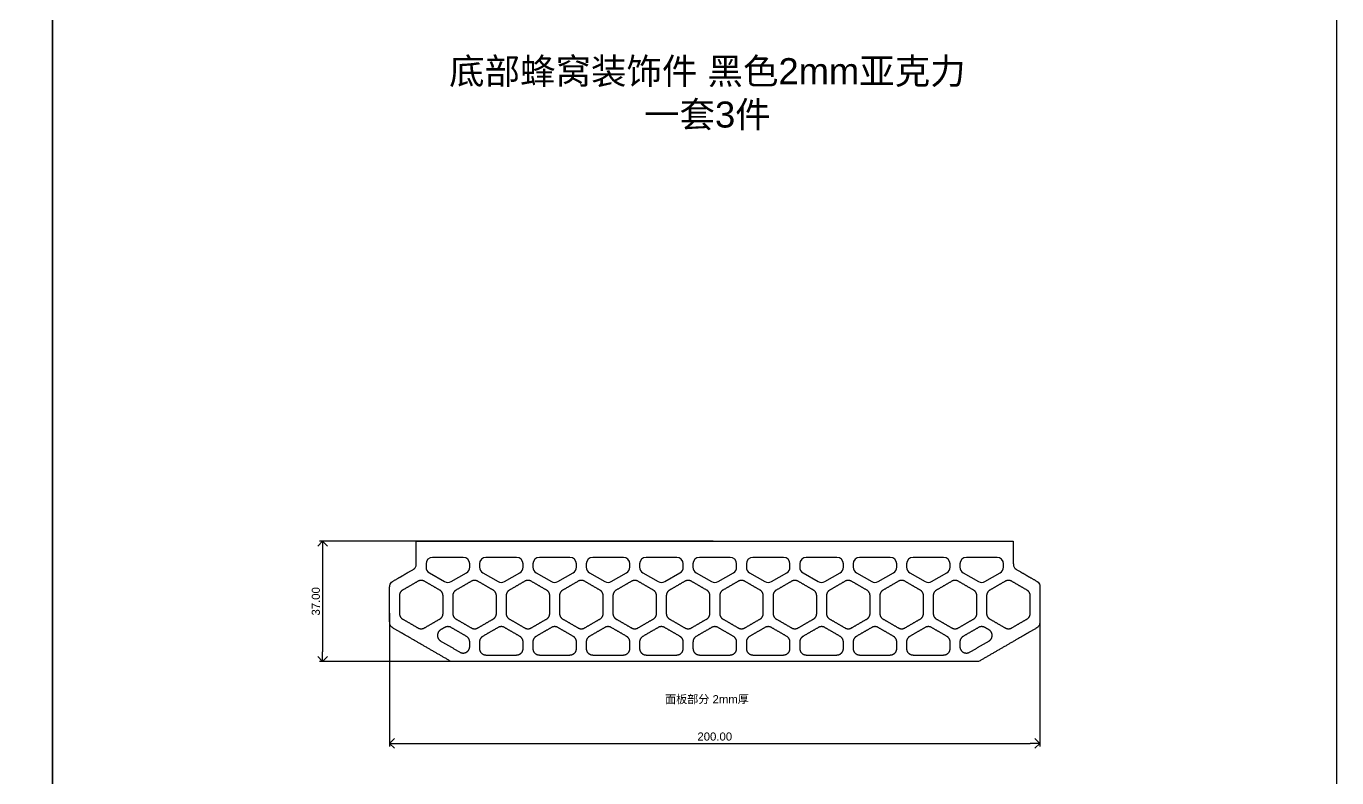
# Model space of a CAD drawing. Header units: millimetres. Extents: x 1059 to 2747, y -753 to 156.
# Drawn here: x 2344 to 2747.1, y -306.2 to -75.2 of the extents above; entities that cross this region are included whole.
import ezdxf

# ---------------------------------------------------------------- set-up
doc = ezdxf.new("R2010")
doc.units = ezdxf.units.MM
doc.header["$MEASUREMENT"] = 0
doc.layers.add('图层 01', color=7, linetype='Continuous', true_color=0x000000)
doc.styles.add('Arial Regular', font='arial.ttf')
doc.dimstyles.new('默认值', dxfattribs={"dimtxt": 2.5, "dimasz": 3, "dimexe": 1, "dimexo": 0.5, "dimgap": 0.8, "dimtad": 1, "dimtoh": 1, "dimzin": 1, "dimdsep": 46, "dimtxsty": 'Arial Regular', "dimblk": 'OPEN90', "dimcen": 2.5, "dimadec": 1, "dimazin": 1, "dimtfac": 1, "dimtdec": 4, "dimtix": 1, "dimtofl": 0, "dimtmove": 1, "dimatfit": 3, "dimldrblk": 'OPEN90', "dimfxl": 1, "dimtolj": 1, "dimtzin": 1, "dimarcsym": 0})

# ---------------------------------------------------------------- blocks, each defined once
blk = doc.blocks.new('_Open90')
at = {"color": 0, "linetype": 'ByBlock', "lineweight": -2}
for p, q in [((0, 0), (-1, 0)), ((-0.5, 0.5), (0, 0)), ((0, 0), (-0.5, -0.5))]:
    blk.add_line(p, q, dxfattribs=at)
blk = doc.blocks.new('*D2')
at = {"layer": 'Defpoints', "color": 0}
for p in [(2555.81, -233.5), (2435.19, -270.5), (2555.83, -270.5)]:
    blk.add_point(p, dxfattribs=at)
at = {"layer": '图层 01', "color": 0, "lineweight": -2}
for p, q in [((2555.31, -233.5), (2434.19, -233.5)), ((2435.19, -236.5), (2435.19, -267.5)), ((2555.33, -270.5), (2434.19, -270.5))]:
    blk.add_line(p, q, dxfattribs=at)
at = {"layer": '图层 01', "color": 0, "lineweight": -2, "xscale": 3, "yscale": 3, "zscale": 3}
for p, rotation in [((2435.19, -233.5), 90), ((2435.19, -270.5), 270)]:
    blk.add_blockref('_Open90', p, dxfattribs=dict(at, rotation=rotation))
at = {"layer": '图层 01', "color": 0, "insert": (2433.12, -252), "char_height": 2.5, "attachment_point": 5, "rotation": 90, "style": 'Arial Regular'}
blk.add_mtext('\\A1;37.00', dxfattribs=at)
blk = doc.blocks.new('*D3')
at = {"layer": 'Defpoints', "color": 0}
for p in [(2455.81, -255.18), (2655.81, -255.18), (2655.81, -295.65)]:
    blk.add_point(p, dxfattribs=at)
at = {"layer": '图层 01', "color": 0, "lineweight": -2}
for p, q in [((2455.81, -255.68), (2455.81, -296.65)), ((2655.81, -255.68), (2655.81, -296.65)), ((2458.81, -295.65), (2652.81, -295.65))]:
    blk.add_line(p, q, dxfattribs=at)
at = {"layer": '图层 01', "color": 0, "lineweight": -2, "xscale": 3, "yscale": 3, "zscale": 3, "rotation": 180}
blk.add_blockref('_Open90', (2455.81, -295.65), dxfattribs=at)
at = {"layer": '图层 01', "color": 0, "lineweight": -2, "xscale": 3, "yscale": 3, "zscale": 3}
blk.add_blockref('_Open90', (2655.81, -295.65), dxfattribs=at)
at = {"layer": '图层 01', "color": 0, "insert": (2555.81, -293.57), "char_height": 2.5, "attachment_point": 5, "style": 'Arial Regular'}
blk.add_mtext('\\A1;200.00', dxfattribs=at)

msp = doc.modelspace()

# ---------------------------------------------------------------- linework, layer by layer
at = {"layer": '图层 01', "color": 1, "true_color": 0xff0000}
for p, q in [((2468.017, -243.228), (2472.725, -245.947)), ((2474.725, -245.947), (2479.434, -243.228)), ((2484.437, -243.228), (2489.145, -245.947)), ((2491.145, -245.947), (2495.854, -243.228)), ((2500.857, -243.228), (2505.565, -245.947)), ((2507.565, -245.947), (2512.274, -243.228)), ((2517.277, -243.228), (2521.985, -245.947)), ((2523.985, -245.947), (2528.694, -243.228)), ((2533.697, -243.228), (2538.405, -245.947)), ((2540.405, -245.947), (2545.114, -243.228)), ((2550.117, -243.228), (2554.825, -245.947)), ((2556.825, -245.947), (2561.534, -243.228)), ((2566.537, -243.228), (2571.245, -245.947)), ((2573.245, -245.947), (2577.954, -243.228)), ((2582.957, -243.228), (2587.665, -245.947)), ((2589.665, -245.947), (2594.374, -243.228)), ((2599.377, -243.228), (2604.085, -245.947)), ((2606.085, -245.947), (2610.794, -243.228)), ((2615.797, -243.228), (2620.505, -245.947)), ((2622.505, -245.947), (2627.214, -243.228)), ((2632.217, -243.228), (2636.925, -245.947)), ((2638.925, -245.947), (2643.634, -243.228))]:
    msp.add_line(p, q, dxfattribs=at)
for points in [[(1059.317, -752.736), (2352.06, -752.736), (2352.06, 155.843), (1059.317, 155.843)], [(2352.06, -752.736), (2747.141, -752.736), (2747.141, 155.843), (2352.06, 155.843)]]:
    msp.add_lwpolyline(points, close=True, dxfattribs=at)
for points in [[(2467.017, -240.495), (2467.017, -241.496)], [(2478.434, -238.495), (2469.017, -238.495)], [(2480.434, -241.496), (2480.434, -240.495)], [(2483.437, -240.495), (2483.437, -241.496)], [(2494.854, -238.495), (2485.437, -238.495)], [(2496.854, -241.496), (2496.854, -240.495)], [(2499.857, -240.495), (2499.857, -241.496)], [(2511.274, -238.495), (2501.857, -238.495)], [(2513.274, -241.496), (2513.274, -240.495)], [(2516.277, -240.495), (2516.277, -241.496)], [(2527.694, -238.495), (2518.277, -238.495)], [(2529.694, -241.496), (2529.694, -240.495)], [(2532.697, -240.495), (2532.697, -241.496)], [(2544.114, -238.495), (2534.697, -238.495)], [(2546.114, -241.496), (2546.114, -240.495)], [(2549.117, -240.495), (2549.117, -241.496)], [(2560.534, -238.495), (2551.117, -238.495)], [(2562.534, -241.496), (2562.534, -240.495)], [(2565.537, -240.495), (2565.537, -241.496)], [(2576.954, -238.495), (2567.537, -238.495)], [(2578.954, -241.496), (2578.954, -240.495)], [(2581.957, -240.495), (2581.957, -241.496)], [(2593.374, -238.495), (2583.957, -238.495)], [(2595.374, -241.496), (2595.374, -240.495)], [(2598.377, -240.495), (2598.377, -241.496)], [(2609.794, -238.495), (2600.377, -238.495)], [(2611.794, -241.496), (2611.794, -240.495)], [(2614.797, -240.495), (2614.797, -241.496)], [(2626.214, -238.495), (2616.797, -238.495)], [(2628.214, -241.496), (2628.214, -240.495)], [(2631.217, -240.495), (2631.217, -241.496)], [(2642.634, -238.495), (2633.217, -238.495)], [(2644.634, -241.496), (2644.634, -240.495)], [(2636.975, -270.495), (2474.679, -270.495)]]:
    msp.add_lwpolyline(points, dxfattribs=at)
for centre, start, end in [((2469.017, -240.495), 90, 180), ((2469.017, -241.496), 180, 240), ((2478.434, -240.495), 0, 90), ((2478.434, -241.496), 300, 0), ((2485.437, -240.495), 90, 180), ((2485.437, -241.496), 180, 240), ((2494.854, -240.495), 0, 90), ((2494.854, -241.496), 300, 0), ((2501.857, -240.495), 90, 180), ((2501.857, -241.496), 180, 240), ((2511.274, -240.495), 0, 90), ((2511.274, -241.496), 300, 0), ((2518.277, -240.495), 90, 180), ((2518.277, -241.496), 180, 240), ((2527.694, -240.495), 0, 90), ((2527.694, -241.496), 300, 0), ((2534.697, -240.495), 90, 180), ((2534.697, -241.496), 180, 240), ((2544.114, -240.495), 0, 90), ((2544.114, -241.496), 300, 0), ((2551.117, -240.495), 90, 180), ((2551.117, -241.496), 180, 240), ((2560.534, -240.495), 0, 90), ((2560.534, -241.496), 300, 0), ((2567.537, -240.495), 90, 180), ((2567.537, -241.496), 180, 240), ((2576.954, -240.495), 0, 90), ((2576.954, -241.496), 300, 0), ((2583.957, -240.495), 90, 180), ((2583.957, -241.496), 180, 240), ((2593.374, -240.495), 0, 90), ((2593.374, -241.496), 300, 0), ((2600.377, -240.495), 90, 180), ((2600.377, -241.496), 180, 240), ((2609.794, -240.495), 0, 90), ((2609.794, -241.496), 300, 0), ((2616.797, -240.495), 90, 180), ((2616.797, -241.496), 180, 240), ((2626.214, -240.495), 0, 90), ((2626.214, -241.496), 300, 0), ((2633.217, -240.495), 90, 180), ((2633.217, -241.496), 180, 240), ((2642.634, -240.495), 0, 90), ((2642.634, -241.496), 300, 0), ((2473.725, -244.215), 240, 300), ((2490.145, -244.215), 240, 300), ((2506.565, -244.215), 240, 300), ((2522.985, -244.215), 240, 300), ((2539.405, -244.215), 240, 300), ((2555.825, -244.215), 240, 300), ((2572.245, -244.215), 240, 300), ((2588.665, -244.215), 240, 300), ((2605.085, -244.215), 240, 300), ((2621.505, -244.215), 240, 300), ((2637.925, -244.215), 240, 300)]:
    msp.add_arc(centre, 2, start, end, dxfattribs=at)
for points, weights, knots in [([(2474.679, -270.495), (2465.744, -265.336), (2456.809, -260.178), (2455.809, -259.6), (2455.809, -258.446), (2455.809, -253.995), (2455.809, -247.545), (2455.809, -246.39), (2456.809, -245.813), (2459.913, -244.02), (2463.017, -242.228), (2464.017, -241.651), (2464.017, -240.496), (2464.017, -237.996), (2464.017, -233.495)], [1, 1, 1, 0.866025403784, 1, 1, 1, 0.866025403784, 1, 1, 1, 0.866025403784, 1, 1, 1], [-25.1150705, -25.1150705, -25.1150705, -4.4799888, -4.4799888, -3.4327912, -3.4327912, 5.4680254, 5.4680254, 6.515223, 6.515223, 13.6839888, 13.6839888, 14.7311864, 14.7311864, 15.7311864, 15.7311864, 15.7311864]), ([(2647.637, -233.495), (2647.637, -237.996), (2647.637, -240.496), (2647.637, -241.651), (2648.637, -242.228), (2651.723, -244.01), (2654.809, -245.791), (2655.809, -246.369), (2655.809, -247.524), (2655.809, -253.995), (2655.809, -258.467), (2655.809, -259.621), (2654.809, -260.199), (2645.892, -265.347), (2636.975, -270.495)], [1, 1, 1, 0.866025403785, 1, 1, 1, 0.866025403784, 1, 1, 1, 0.866025403785, 1, 1, 1], [17.7311864, 17.7311864, 17.7311864, 18.7311864, 18.7311864, 19.7783839, 19.7783839, 26.9048107, 26.9048107, 27.9520083, 27.9520083, 36.895164, 36.895164, 37.9423615, 37.9423615, 58.5351042, 58.5351042, 58.5351042]), ([(2471.517, -260.741), (2470.517, -261.319), (2470.517, -262.473), (2470.517, -263.628), (2471.517, -264.205)], [1, 0.866025403784, 1, 0.866025403784, 1], [71.2657136, 71.2657136, 71.2657136, 72.3129111, 72.3129111, 73.3601087, 73.3601087, 73.3601087]), ([(2640.135, -264.206), (2641.135, -263.629), (2641.135, -262.474), (2641.135, -261.32), (2640.135, -260.742)], [1, 0.866025403784, 1, 0.866025403784, 1], [-436.5747153, -436.5747153, -436.5747153, -435.5275178, -435.5275178, -434.4803202, -434.4803202, -434.4803202]), ([(2477.434, -267.621), (2478.434, -268.199), (2479.434, -267.621), (2480.434, -267.044), (2480.434, -265.889)], [1, 0.866025403784, 1, 0.866025403784, 1], [58.849682, 58.849682, 58.849682, 59.8968796, 59.8968796, 60.9440771, 60.9440771, 60.9440771]), ([(2631.217, -265.891), (2631.217, -267.046), (2632.217, -267.623), (2633.217, -268.201), (2634.217, -267.623)], [1, 0.866025403784, 1, 0.866025403784, 1], [-445.5030131, -445.5030131, -445.5030131, -444.4558156, -444.4558156, -443.408618, -443.408618, -443.408618])]:
    msp.add_rational_spline(points, weights, degree=2, knots=knots, dxfattribs=at)
for points, knots in [([(2464.017, -233.495), (2509.913, -233.495), (2555.809, -233.495), (2601.723, -233.495), (2647.637, -233.495)], [15.7311864, 15.7311864, 15.7311864, 16.7311864, 16.7311864, 17.7311864, 17.7311864, 17.7311864]), ([(2551.117, -268.495), (2553.463, -268.495), (2555.809, -268.495), (2558.171, -268.495), (2560.534, -268.495)], [356.5697423, 356.5697423, 356.5697423, 361.2614089, 361.2614089, 365.9864089, 365.9864089, 365.9864089])]:
    msp.add_open_spline(points, degree=2, knots=knots, dxfattribs=at)
for points in [[(2464.517, -245.826), (2462.163, -247.186), (2459.809, -248.545)], [(2471.225, -248.545), (2468.871, -247.186), (2466.517, -245.826)], [(2480.937, -245.826), (2478.583, -247.186), (2476.229, -248.545)], [(2487.645, -248.545), (2485.291, -247.186), (2482.937, -245.826)], [(2497.357, -245.826), (2495.003, -247.186), (2492.649, -248.545)], [(2504.065, -248.545), (2501.711, -247.186), (2499.357, -245.826)], [(2513.777, -245.826), (2511.423, -247.186), (2509.069, -248.545)], [(2520.485, -248.545), (2518.131, -247.186), (2515.777, -245.826)], [(2530.197, -245.826), (2527.843, -247.186), (2525.489, -248.545)], [(2536.905, -248.545), (2534.551, -247.186), (2532.197, -245.826)], [(2546.617, -245.826), (2544.263, -247.186), (2541.909, -248.545)], [(2553.325, -248.545), (2550.971, -247.186), (2548.617, -245.826)], [(2563.037, -245.826), (2560.683, -247.186), (2558.329, -248.545)], [(2569.745, -248.545), (2567.391, -247.186), (2565.037, -245.826)], [(2579.457, -245.826), (2577.103, -247.186), (2574.749, -248.545)], [(2586.165, -248.545), (2583.811, -247.186), (2581.457, -245.826)], [(2595.877, -245.826), (2593.523, -247.186), (2591.169, -248.545)], [(2602.585, -248.545), (2600.231, -247.186), (2597.877, -245.826)], [(2612.297, -245.826), (2609.943, -247.186), (2607.589, -248.545)], [(2619.005, -248.545), (2616.651, -247.186), (2614.297, -245.826)], [(2628.717, -245.826), (2626.363, -247.186), (2624.009, -248.545)], [(2635.425, -248.545), (2633.071, -247.186), (2630.717, -245.826)], [(2645.137, -245.826), (2642.783, -247.186), (2640.429, -248.545)], [(2651.845, -248.545), (2649.491, -247.186), (2647.137, -245.826)], [(2458.809, -250.277), (2458.809, -252.995), (2458.809, -255.713)], [(2472.225, -255.713), (2472.225, -252.995), (2472.225, -250.277)], [(2475.229, -250.277), (2475.229, -252.995), (2475.229, -255.713)], [(2488.645, -255.713), (2488.645, -252.995), (2488.645, -250.277)], [(2491.649, -250.277), (2491.649, -252.995), (2491.649, -255.713)], [(2505.065, -255.713), (2505.065, -252.995), (2505.065, -250.277)], [(2508.069, -250.277), (2508.069, -252.995), (2508.069, -255.713)], [(2521.485, -255.713), (2521.485, -252.995), (2521.485, -250.277)], [(2524.489, -250.277), (2524.489, -252.995), (2524.489, -255.713)], [(2537.905, -255.713), (2537.905, -252.995), (2537.905, -250.277)], [(2540.909, -250.277), (2540.909, -252.995), (2540.909, -255.713)], [(2554.325, -255.713), (2554.325, -252.995), (2554.325, -250.277)], [(2557.329, -250.277), (2557.329, -252.995), (2557.329, -255.713)], [(2570.745, -255.713), (2570.745, -252.995), (2570.745, -250.277)], [(2573.749, -250.277), (2573.749, -252.995), (2573.749, -255.713)], [(2587.165, -255.713), (2587.165, -252.995), (2587.165, -250.277)], [(2590.169, -250.277), (2590.169, -252.995), (2590.169, -255.713)], [(2603.585, -255.713), (2603.585, -252.995), (2603.585, -250.277)], [(2606.589, -250.277), (2606.589, -252.995), (2606.589, -255.713)], [(2620.005, -255.713), (2620.005, -252.995), (2620.005, -250.277)], [(2623.009, -250.277), (2623.009, -252.995), (2623.009, -255.713)], [(2636.425, -255.713), (2636.425, -252.995), (2636.425, -250.277)], [(2639.429, -250.277), (2639.429, -252.995), (2639.429, -255.713)], [(2652.845, -255.713), (2652.845, -252.995), (2652.845, -250.277)], [(2459.809, -257.446), (2462.163, -258.805), (2464.517, -260.164)], [(2466.517, -260.164), (2468.871, -258.805), (2471.225, -257.446)], [(2476.229, -257.446), (2478.583, -258.805), (2480.937, -260.164)], [(2482.937, -260.164), (2485.291, -258.805), (2487.645, -257.446)], [(2492.649, -257.446), (2495.003, -258.805), (2497.357, -260.164)], [(2499.357, -260.164), (2501.711, -258.805), (2504.065, -257.446)], [(2509.069, -257.446), (2511.423, -258.805), (2513.777, -260.164)], [(2515.777, -260.164), (2518.131, -258.805), (2520.485, -257.446)], [(2525.489, -257.446), (2527.843, -258.805), (2530.197, -260.164)], [(2532.197, -260.164), (2534.551, -258.805), (2536.905, -257.446)], [(2541.909, -257.446), (2544.263, -258.805), (2546.617, -260.164)], [(2548.617, -260.164), (2550.971, -258.805), (2553.325, -257.446)], [(2558.329, -257.446), (2560.683, -258.805), (2563.037, -260.164)], [(2565.037, -260.164), (2567.391, -258.805), (2569.745, -257.446)], [(2574.749, -257.446), (2577.103, -258.805), (2579.457, -260.164)], [(2581.457, -260.164), (2583.811, -258.805), (2586.165, -257.446)], [(2591.169, -257.446), (2593.523, -258.805), (2595.877, -260.164)], [(2597.877, -260.164), (2600.231, -258.805), (2602.585, -257.446)], [(2607.589, -257.446), (2609.943, -258.805), (2612.297, -260.164)], [(2614.297, -260.164), (2616.651, -258.805), (2619.005, -257.446)], [(2624.009, -257.446), (2626.363, -258.805), (2628.717, -260.164)], [(2630.717, -260.164), (2633.071, -258.805), (2635.425, -257.446)], [(2640.429, -257.446), (2642.783, -258.805), (2645.137, -260.164)], [(2647.137, -260.164), (2649.491, -258.805), (2651.845, -257.446)], [(2472.725, -260.044), (2472.121, -260.392), (2471.517, -260.741)], [(2479.434, -262.762), (2477.079, -261.403), (2474.725, -260.044)], [(2489.145, -260.044), (2486.791, -261.403), (2484.437, -262.762)], [(2495.854, -262.762), (2493.499, -261.403), (2491.145, -260.044)], [(2505.565, -260.044), (2503.211, -261.403), (2500.857, -262.762)], [(2512.274, -262.762), (2509.919, -261.403), (2507.565, -260.044)], [(2521.985, -260.044), (2519.631, -261.403), (2517.277, -262.762)], [(2528.694, -262.762), (2526.339, -261.403), (2523.985, -260.044)], [(2538.405, -260.044), (2536.051, -261.403), (2533.697, -262.762)], [(2545.114, -262.762), (2542.759, -261.403), (2540.405, -260.044)], [(2554.825, -260.044), (2552.471, -261.403), (2550.117, -262.762)], [(2561.534, -262.762), (2559.179, -261.403), (2556.825, -260.044)], [(2571.245, -260.044), (2568.891, -261.403), (2566.537, -262.762)], [(2577.954, -262.762), (2575.599, -261.403), (2573.245, -260.044)], [(2587.665, -260.044), (2585.311, -261.403), (2582.957, -262.762)], [(2594.374, -262.762), (2592.019, -261.403), (2589.665, -260.044)], [(2604.085, -260.044), (2601.731, -261.403), (2599.377, -262.762)], [(2610.794, -262.762), (2608.439, -261.403), (2606.085, -260.044)], [(2620.505, -260.044), (2618.151, -261.403), (2615.797, -262.762)], [(2627.214, -262.762), (2624.859, -261.403), (2622.505, -260.044)], [(2636.925, -260.044), (2634.571, -261.403), (2632.217, -262.762)], [(2640.135, -260.742), (2639.53, -260.393), (2638.925, -260.044)], [(2471.517, -264.205), (2474.475, -265.913), (2477.434, -267.621)], [(2480.434, -265.889), (2480.434, -265.192), (2480.434, -264.494)], [(2483.437, -264.494), (2483.437, -265.495), (2483.437, -266.495)], [(2496.854, -266.495), (2496.854, -265.495), (2496.854, -264.494)], [(2499.857, -264.494), (2499.857, -265.495), (2499.857, -266.495)], [(2513.274, -266.495), (2513.274, -265.495), (2513.274, -264.494)], [(2516.277, -264.494), (2516.277, -265.495), (2516.277, -266.495)], [(2529.694, -266.495), (2529.694, -265.495), (2529.694, -264.494)], [(2532.697, -264.494), (2532.697, -265.495), (2532.697, -266.495)], [(2546.114, -266.495), (2546.114, -265.495), (2546.114, -264.494)], [(2549.117, -264.494), (2549.117, -265.495), (2549.117, -266.495)], [(2562.534, -266.495), (2562.534, -265.495), (2562.534, -264.494)], [(2565.537, -264.494), (2565.537, -265.495), (2565.537, -266.495)], [(2578.954, -266.495), (2578.954, -265.495), (2578.954, -264.494)], [(2581.957, -264.494), (2581.957, -265.495), (2581.957, -266.495)], [(2595.374, -266.495), (2595.374, -265.495), (2595.374, -264.494)], [(2598.377, -264.494), (2598.377, -265.495), (2598.377, -266.495)], [(2611.794, -266.495), (2611.794, -265.495), (2611.794, -264.494)], [(2614.797, -264.494), (2614.797, -265.495), (2614.797, -266.495)], [(2628.214, -266.495), (2628.214, -265.495), (2628.214, -264.494)], [(2631.217, -264.494), (2631.217, -265.193), (2631.217, -265.891)], [(2634.217, -267.623), (2637.176, -265.915), (2640.135, -264.206)], [(2485.437, -268.495), (2490.145, -268.495), (2494.854, -268.495)], [(2501.857, -268.495), (2506.565, -268.495), (2511.274, -268.495)], [(2518.277, -268.495), (2522.985, -268.495), (2527.694, -268.495)], [(2534.697, -268.495), (2539.405, -268.495), (2544.114, -268.495)], [(2567.537, -268.495), (2572.245, -268.495), (2576.954, -268.495)], [(2583.957, -268.495), (2588.665, -268.495), (2593.374, -268.495)], [(2600.377, -268.495), (2605.085, -268.495), (2609.794, -268.495)], [(2616.797, -268.495), (2621.505, -268.495), (2626.214, -268.495)]]:
    msp.add_open_spline(points, degree=2, dxfattribs=at)
for points, weights in [([(2466.517, -245.826), (2465.517, -245.249), (2464.517, -245.826)], [1, 0.866025403784, 1]), ([(2482.937, -245.826), (2481.937, -245.249), (2480.937, -245.826)], [1, 0.866025403784, 1]), ([(2499.357, -245.826), (2498.357, -245.249), (2497.357, -245.826)], [1, 0.866025403784, 1]), ([(2515.777, -245.826), (2514.777, -245.249), (2513.777, -245.826)], [1, 0.866025403784, 1]), ([(2532.197, -245.826), (2531.197, -245.249), (2530.197, -245.826)], [1, 0.866025403784, 1]), ([(2548.617, -245.826), (2547.617, -245.249), (2546.617, -245.826)], [1, 0.866025403784, 1]), ([(2565.037, -245.826), (2564.037, -245.249), (2563.037, -245.826)], [1, 0.866025403784, 1]), ([(2581.457, -245.826), (2580.457, -245.249), (2579.457, -245.826)], [1, 0.866025403784, 1]), ([(2597.877, -245.826), (2596.877, -245.249), (2595.877, -245.826)], [1, 0.866025403784, 1]), ([(2614.297, -245.826), (2613.297, -245.249), (2612.297, -245.826)], [1, 0.866025403784, 1]), ([(2630.717, -245.826), (2629.717, -245.249), (2628.717, -245.826)], [1, 0.866025403784, 1]), ([(2647.137, -245.826), (2646.137, -245.249), (2645.137, -245.826)], [1, 0.866025403784, 1]), ([(2459.809, -248.545), (2458.809, -249.122), (2458.809, -250.277)], [1, 0.866025403784, 1]), ([(2472.225, -250.277), (2472.225, -249.122), (2471.225, -248.545)], [1, 0.866025403784, 1]), ([(2476.229, -248.545), (2475.229, -249.122), (2475.229, -250.277)], [1, 0.866025403784, 1]), ([(2488.645, -250.277), (2488.645, -249.122), (2487.645, -248.545)], [1, 0.866025403784, 1]), ([(2492.649, -248.545), (2491.649, -249.122), (2491.649, -250.277)], [1, 0.866025403784, 1]), ([(2505.065, -250.277), (2505.065, -249.122), (2504.065, -248.545)], [1, 0.866025403784, 1]), ([(2509.069, -248.545), (2508.069, -249.122), (2508.069, -250.277)], [1, 0.866025403784, 1]), ([(2521.485, -250.277), (2521.485, -249.122), (2520.485, -248.545)], [1, 0.866025403784, 1]), ([(2525.489, -248.545), (2524.489, -249.122), (2524.489, -250.277)], [1, 0.866025403784, 1]), ([(2537.905, -250.277), (2537.905, -249.122), (2536.905, -248.545)], [1, 0.866025403784, 1]), ([(2541.909, -248.545), (2540.909, -249.122), (2540.909, -250.277)], [1, 0.866025403784, 1]), ([(2554.325, -250.277), (2554.325, -249.122), (2553.325, -248.545)], [1, 0.866025403784, 1]), ([(2558.329, -248.545), (2557.329, -249.122), (2557.329, -250.277)], [1, 0.866025403784, 1]), ([(2570.745, -250.277), (2570.745, -249.122), (2569.745, -248.545)], [1, 0.866025403784, 1]), ([(2574.749, -248.545), (2573.749, -249.122), (2573.749, -250.277)], [1, 0.866025403784, 1]), ([(2587.165, -250.277), (2587.165, -249.122), (2586.165, -248.545)], [1, 0.866025403784, 1]), ([(2591.169, -248.545), (2590.169, -249.122), (2590.169, -250.277)], [1, 0.866025403784, 1]), ([(2603.585, -250.277), (2603.585, -249.122), (2602.585, -248.545)], [1, 0.866025403784, 1]), ([(2607.589, -248.545), (2606.589, -249.122), (2606.589, -250.277)], [1, 0.866025403784, 1]), ([(2620.005, -250.277), (2620.005, -249.122), (2619.005, -248.545)], [1, 0.866025403784, 1]), ([(2624.009, -248.545), (2623.009, -249.122), (2623.009, -250.277)], [1, 0.866025403784, 1]), ([(2636.425, -250.277), (2636.425, -249.122), (2635.425, -248.545)], [1, 0.866025403784, 1]), ([(2640.429, -248.545), (2639.429, -249.122), (2639.429, -250.277)], [1, 0.866025403784, 1]), ([(2652.845, -250.277), (2652.845, -249.122), (2651.845, -248.545)], [1, 0.866025403785, 1]), ([(2458.809, -255.713), (2458.809, -256.868), (2459.809, -257.446)], [1, 0.866025403784, 1]), ([(2471.225, -257.446), (2472.225, -256.868), (2472.225, -255.713)], [1, 0.866025403784, 1]), ([(2475.229, -255.713), (2475.229, -256.868), (2476.229, -257.446)], [1, 0.866025403784, 1]), ([(2487.645, -257.446), (2488.645, -256.868), (2488.645, -255.713)], [1, 0.866025403784, 1]), ([(2491.649, -255.713), (2491.649, -256.868), (2492.649, -257.446)], [1, 0.866025403784, 1]), ([(2504.065, -257.446), (2505.065, -256.868), (2505.065, -255.713)], [1, 0.866025403784, 1]), ([(2508.069, -255.713), (2508.069, -256.868), (2509.069, -257.446)], [1, 0.866025403784, 1]), ([(2520.485, -257.446), (2521.485, -256.868), (2521.485, -255.713)], [1, 0.866025403784, 1]), ([(2524.489, -255.713), (2524.489, -256.868), (2525.489, -257.446)], [1, 0.866025403784, 1]), ([(2536.905, -257.446), (2537.905, -256.868), (2537.905, -255.713)], [1, 0.866025403784, 1]), ([(2540.909, -255.713), (2540.909, -256.868), (2541.909, -257.446)], [1, 0.866025403784, 1]), ([(2553.325, -257.446), (2554.325, -256.868), (2554.325, -255.713)], [1, 0.866025403784, 1]), ([(2557.329, -255.713), (2557.329, -256.868), (2558.329, -257.446)], [1, 0.866025403784, 1]), ([(2569.745, -257.446), (2570.745, -256.868), (2570.745, -255.713)], [1, 0.866025403784, 1]), ([(2573.749, -255.713), (2573.749, -256.868), (2574.749, -257.446)], [1, 0.866025403784, 1]), ([(2586.165, -257.446), (2587.165, -256.868), (2587.165, -255.713)], [1, 0.866025403784, 1]), ([(2590.169, -255.713), (2590.169, -256.868), (2591.169, -257.446)], [1, 0.866025403784, 1]), ([(2602.585, -257.446), (2603.585, -256.868), (2603.585, -255.713)], [1, 0.866025403784, 1]), ([(2606.589, -255.713), (2606.589, -256.868), (2607.589, -257.446)], [1, 0.866025403784, 1]), ([(2619.005, -257.446), (2620.005, -256.868), (2620.005, -255.713)], [1, 0.866025403784, 1]), ([(2623.009, -255.713), (2623.009, -256.868), (2624.009, -257.446)], [1, 0.866025403784, 1]), ([(2635.425, -257.446), (2636.425, -256.868), (2636.425, -255.713)], [1, 0.866025403784, 1]), ([(2639.429, -255.713), (2639.429, -256.868), (2640.429, -257.446)], [1, 0.866025403784, 1]), ([(2651.845, -257.446), (2652.845, -256.868), (2652.845, -255.713)], [1, 0.866025403784, 1]), ([(2464.517, -260.164), (2465.517, -260.741), (2466.517, -260.164)], [1, 0.866025403784, 1]), ([(2474.725, -260.044), (2473.725, -259.466), (2472.725, -260.044)], [1, 0.866025403784, 1]), ([(2480.937, -260.164), (2481.937, -260.741), (2482.937, -260.164)], [1, 0.866025403784, 1]), ([(2491.145, -260.044), (2490.145, -259.466), (2489.145, -260.044)], [1, 0.866025403784, 1]), ([(2497.357, -260.164), (2498.357, -260.741), (2499.357, -260.164)], [1, 0.866025403784, 1]), ([(2507.565, -260.044), (2506.565, -259.466), (2505.565, -260.044)], [1, 0.866025403784, 1]), ([(2513.777, -260.164), (2514.777, -260.741), (2515.777, -260.164)], [1, 0.866025403784, 1]), ([(2523.985, -260.044), (2522.985, -259.466), (2521.985, -260.044)], [1, 0.866025403784, 1]), ([(2530.197, -260.164), (2531.197, -260.741), (2532.197, -260.164)], [1, 0.866025403784, 1]), ([(2540.405, -260.044), (2539.405, -259.466), (2538.405, -260.044)], [1, 0.866025403784, 1]), ([(2546.617, -260.164), (2547.617, -260.741), (2548.617, -260.164)], [1, 0.866025403784, 1]), ([(2555.809, -259.776), (2555.282, -259.78), (2554.825, -260.044)], [1, 0.966995863384, 1]), ([(2556.825, -260.044), (2556.353, -259.771), (2555.809, -259.776)], [1, 0.964839019285, 1]), ([(2563.037, -260.164), (2564.037, -260.741), (2565.037, -260.164)], [1, 0.866025403784, 1]), ([(2573.245, -260.044), (2572.245, -259.466), (2571.245, -260.044)], [1, 0.866025403784, 1]), ([(2579.457, -260.164), (2580.457, -260.741), (2581.457, -260.164)], [1, 0.866025403784, 1]), ([(2589.665, -260.044), (2588.665, -259.466), (2587.665, -260.044)], [1, 0.866025403784, 1]), ([(2595.877, -260.164), (2596.877, -260.741), (2597.877, -260.164)], [1, 0.866025403784, 1]), ([(2606.085, -260.044), (2605.085, -259.466), (2604.085, -260.044)], [1, 0.866025403784, 1]), ([(2612.297, -260.164), (2613.297, -260.741), (2614.297, -260.164)], [1, 0.866025403784, 1]), ([(2622.505, -260.044), (2621.505, -259.466), (2620.505, -260.044)], [1, 0.866025403784, 1]), ([(2628.717, -260.164), (2629.717, -260.741), (2630.717, -260.164)], [1, 0.866025403784, 1]), ([(2638.925, -260.044), (2637.925, -259.466), (2636.925, -260.044)], [1, 0.866025403784, 1]), ([(2645.137, -260.164), (2646.137, -260.741), (2647.137, -260.164)], [1, 0.866025403784, 1]), ([(2480.434, -264.494), (2480.434, -263.339), (2479.434, -262.762)], [1, 0.866025403784, 1]), ([(2484.437, -262.762), (2483.437, -263.339), (2483.437, -264.494)], [1, 0.866025403784, 1]), ([(2496.854, -264.494), (2496.854, -263.339), (2495.854, -262.762)], [1, 0.866025403784, 1]), ([(2500.857, -262.762), (2499.857, -263.339), (2499.857, -264.494)], [1, 0.866025403784, 1]), ([(2513.274, -264.494), (2513.274, -263.339), (2512.274, -262.762)], [1, 0.866025403784, 1]), ([(2517.277, -262.762), (2516.277, -263.339), (2516.277, -264.494)], [1, 0.866025403784, 1]), ([(2529.694, -264.494), (2529.694, -263.339), (2528.694, -262.762)], [1, 0.866025403784, 1]), ([(2533.697, -262.762), (2532.697, -263.339), (2532.697, -264.494)], [1, 0.866025403784, 1]), ([(2546.114, -264.494), (2546.114, -263.339), (2545.114, -262.762)], [1, 0.866025403784, 1]), ([(2550.117, -262.762), (2549.117, -263.339), (2549.117, -264.494)], [1, 0.866025403784, 1]), ([(2562.534, -264.494), (2562.534, -263.339), (2561.534, -262.762)], [1, 0.866025403784, 1]), ([(2566.537, -262.762), (2565.537, -263.339), (2565.537, -264.494)], [1, 0.866025403784, 1]), ([(2578.954, -264.494), (2578.954, -263.339), (2577.954, -262.762)], [1, 0.866025403784, 1]), ([(2582.957, -262.762), (2581.957, -263.339), (2581.957, -264.494)], [1, 0.866025403784, 1]), ([(2595.374, -264.494), (2595.374, -263.339), (2594.374, -262.762)], [1, 0.866025403784, 1]), ([(2599.377, -262.762), (2598.377, -263.339), (2598.377, -264.494)], [1, 0.866025403784, 1]), ([(2611.794, -264.494), (2611.794, -263.339), (2610.794, -262.762)], [1, 0.866025403784, 1]), ([(2615.797, -262.762), (2614.797, -263.339), (2614.797, -264.494)], [1, 0.866025403784, 1]), ([(2628.214, -264.494), (2628.214, -263.339), (2627.214, -262.762)], [1, 0.866025403784, 1]), ([(2632.217, -262.762), (2631.217, -263.339), (2631.217, -264.494)], [1, 0.866025403784, 1]), ([(2483.437, -266.495), (2483.437, -268.495), (2485.437, -268.495)], [1, 0.707106781187, 1]), ([(2494.854, -268.495), (2496.854, -268.495), (2496.854, -266.495)], [1, 0.707106781187, 1]), ([(2499.857, -266.495), (2499.857, -268.495), (2501.857, -268.495)], [1, 0.707106781187, 1]), ([(2511.274, -268.495), (2513.274, -268.495), (2513.274, -266.495)], [1, 0.707106781186, 1]), ([(2516.277, -266.495), (2516.277, -268.495), (2518.277, -268.495)], [1, 0.707106781187, 1]), ([(2527.694, -268.495), (2529.694, -268.495), (2529.694, -266.495)], [1, 0.707106781187, 1]), ([(2532.697, -266.495), (2532.697, -268.495), (2534.697, -268.495)], [1, 0.707106781187, 1]), ([(2544.114, -268.495), (2546.114, -268.495), (2546.114, -266.495)], [1, 0.707106781187, 1]), ([(2549.117, -266.495), (2549.117, -268.495), (2551.117, -268.495)], [1, 0.707106781187, 1]), ([(2560.534, -268.495), (2562.534, -268.495), (2562.534, -266.495)], [1, 0.707106781186, 1]), ([(2565.537, -266.495), (2565.537, -268.495), (2567.537, -268.495)], [1, 0.707106781187, 1]), ([(2576.954, -268.495), (2578.954, -268.495), (2578.954, -266.495)], [1, 0.707106781187, 1]), ([(2581.957, -266.495), (2581.957, -268.495), (2583.957, -268.495)], [1, 0.707106781187, 1]), ([(2593.374, -268.495), (2595.374, -268.495), (2595.374, -266.495)], [1, 0.707106781187, 1]), ([(2598.377, -266.495), (2598.377, -268.495), (2600.377, -268.495)], [1, 0.707106781187, 1]), ([(2609.794, -268.495), (2611.794, -268.495), (2611.794, -266.495)], [1, 0.707106781187, 1]), ([(2614.797, -266.495), (2614.797, -268.495), (2616.797, -268.495)], [1, 0.707106781186, 1]), ([(2626.214, -268.495), (2628.214, -268.495), (2628.214, -266.495)], [1, 0.707106781187, 1])]:
    msp.add_rational_spline(points, weights, degree=2, dxfattribs=at)

# ---------------------------------------------------------------- texts
at = {"layer": '图层 01', "color": 1, "true_color": 0xff0000, "style": 'Arial Regular'}
for s, insert, char_height, width, attachment_point in [('{\\fArial;底}{\\fArial;部}{\\fArial;蜂}{\\fArial;窝}{\\fArial;装}{\\fArial;饰}{\\fArial;件 }{\\fArial;黑}{\\fArial;色2mm}{\\fArial;亚}{\\fArial;克}{\\fArial;力}\\P{\\fArial;一}{\\fArial;套3}{\\fArial;件}\\P', (2553.543, -85.009, -143.45), 8, 336.52174, 2), ('面板部分 2mm厚', (2540.524, -280.841, -143.45), 2.5, 56.9837, 1)]:
    msp.add_mtext(s, dxfattribs=dict(at, insert=insert, char_height=char_height, width=width, attachment_point=attachment_point))

# ---------------------------------------------------------------- dimensions: what is measured, and where the dimension line sits
at = {"layer": '图层 01', "color": 1, "true_color": 0xff0000}
dim = msp.add_linear_dim(base=(2435.194, -270.495, -143.45), p1=(2555.809, -233.495, -143.45), p2=(2555.827, -270.495, -143.45), angle=90, dimstyle='默认值', override={"dimtxt": 2.5, "dimasz": 3, "dimexe": 1, "dimexo": 0.5, "dimgap": 0.8, "dimtad": 1, "dimtih": 0, "dimdec": 2, "dimzin": 1, "dimtxsty": 'Arial Regular', "dimblk": 'Open90', "dimsah": 0, "dimcen": 2.5, "dimadec": 1, "dimazin": 1, "dimtix": 0, "dimtmove": 0, "dimtzin": 1}, dxfattribs=at)
dim.commit()
dim.dimension.update_dxf_attribs({"geometry": '*D2', "text_midpoint": (2433.118, -251.995, -143.45)})
dim = msp.add_linear_dim(base=(2655.809, -295.651, -143.45), p1=(2455.809, -255.181, -143.45), p2=(2655.809, -255.181, -143.45), dimstyle='默认值', override={"dimtxt": 2.5, "dimasz": 3, "dimexe": 1, "dimexo": 0.5, "dimgap": 0.8, "dimtad": 1, "dimtih": 0, "dimdec": 2, "dimzin": 1, "dimtxsty": 'Arial Regular', "dimblk": 'Open90', "dimsah": 0, "dimcen": 2.5, "dimadec": 1, "dimazin": 1, "dimtix": 0, "dimtmove": 0, "dimtzin": 1}, dxfattribs=at)
dim.commit()
dim.dimension.update_dxf_attribs({"geometry": '*D3', "text_midpoint": (2555.809, -293.574, -143.45)})

doc.saveas('drawing.dxf')
